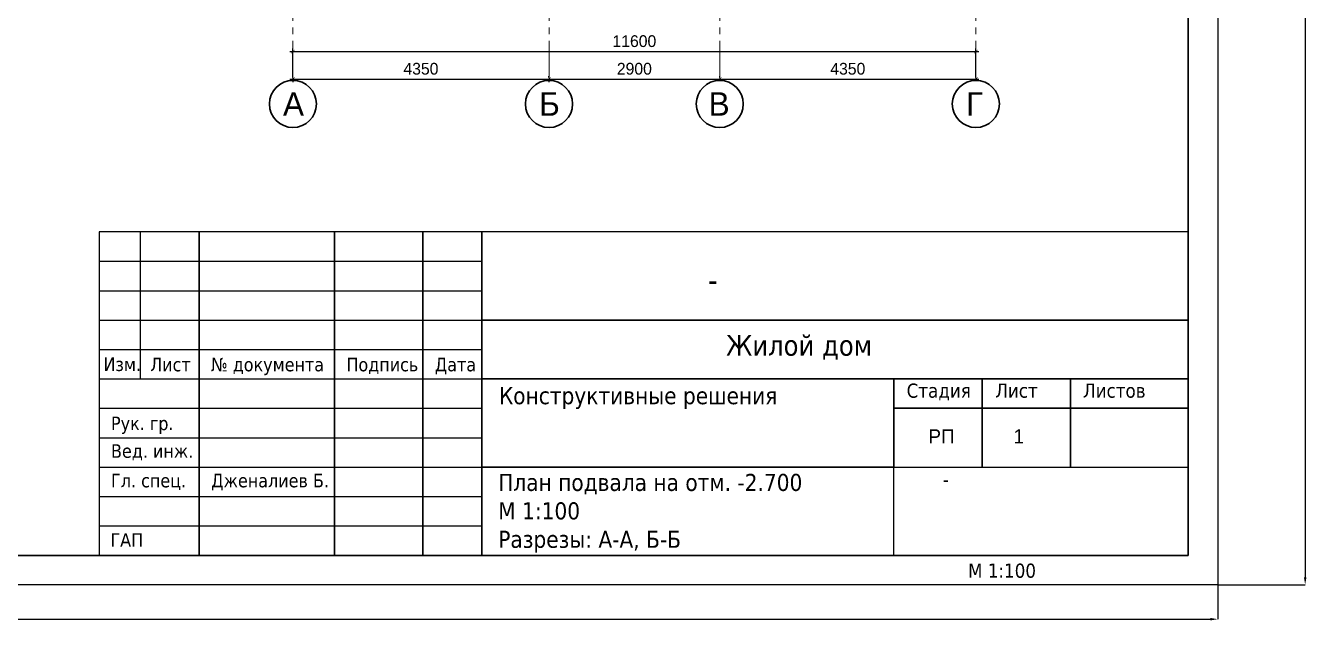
# Model space of a CAD drawing. Header units: millimetres. Extents: x -34189 to 187811, y -74450 to -44144.
# Drawn here: x 32564 to 54317, y -74450 to -64337 of the extents above; entities that cross this region are included whole.
import ezdxf

# ---------------------------------------------------------------- set-up
doc = ezdxf.new("R2010")
doc.units = ezdxf.units.MM
doc.linetypes.add('CENTER2', pattern=[1.125, 0.75, -0.125, 0.125, -0.125])
doc.layers.add('ahsap', color=222, linetype='Continuous', lineweight=13)
doc.layers.add('OLCU', color=7, linetype='Continuous', lineweight=13)
for name, color, linetype in [('AKS', 252, 'CENTER2'), ('Надписи', 211, 'Continuous'), ('Штамп', 222, 'Continuous')]:
    doc.layers.add(name, color=color, linetype=linetype)
doc.styles.add('TR', font='tsimplex.shx', dxfattribs={"width": 0.7})
doc.dimstyles.new('ISO-25', dxfattribs={"dimtxt": 100, "dimasz": 2.5, "dimexe": 1.25, "dimexo": 0.625, "dimtad": 1, "dimdec": 0, "dimtxsty": 'Standard', "dimcen": 2.5, "dimadec": 0, "dimazin": 0, "dimtfac": 1, "dimtdec": 0, "dimtmove": 0, "dimatfit": 3, "dimfxl": 0, "dimarcsym": 0})
doc.dimstyles.get("Standard").update_dxf_attribs({"dimtxt": 125, "dimasz": 60, "dimexe": 50, "dimexo": 50, "dimgap": 30, "dimtad": 1, "dimdec": 0, "dimzin": 0, "dimdsep": 46, "dimtxsty": 'TR', "dimblk": 'ARCHTICK', "dimcen": 90, "dimdle": 50, "dimclrt": 256, "dimadec": 0, "dimazin": 0, "dimtfac": 1, "dimtdec": 0, "dimtofl": 0, "dimtmove": 1, "dimatfit": 3, "dimldrblk": 'ARCHTICK', "dimfxl": 0, "dimtolj": 1, "dimtzin": 0, "dimarcsym": 0})

# ---------------------------------------------------------------- blocks, each defined once
blk = doc.blocks.new('*D79')
at = {"layer": 'ahsap', "color": 0, "lineweight": -2}
for p, q in [((10811, -73845), (10811, -74429)), ((52811, -73845), (52811, -74429)), ((10936, -74429), (52686, -74429))]:
    blk.add_line(p, q, dxfattribs=at)
at = {"layer": 'ahsap', "color": 0}
for points in [[(10936, -74408), (10936, -74450), (10811, -74429)], [(52686, -74408), (52686, -74450), (52811, -74429)]]:
    blk.add_solid(points, dxfattribs=at)
at = {"layer": 'DEFPOINTS', "color": 0}
for p in [(10811, -73844), (52811, -73844), (52811, -74429)]:
    blk.add_point(p, dxfattribs=at)
at = {"layer": 'ahsap', "color": 0, "insert": (31811, -74316), "char_height": 125, "attachment_point": 5}
blk.add_mtext('42000', dxfattribs=at)
blk = doc.blocks.new('*D80')
at = {"layer": 'ahsap', "color": 0, "lineweight": -2}
for p, q in [((52812, -44144), (54296, -44144)), ((54296, -44269), (54296, -73719)), ((52812, -73844), (54296, -73844))]:
    blk.add_line(p, q, dxfattribs=at)
at = {"layer": 'ahsap', "color": 0}
for points in [[(54275, -44269), (54317, -44269), (54296, -44144)], [(54275, -73719), (54317, -73719), (54296, -73844)]]:
    blk.add_solid(points, dxfattribs=at)
at = {"layer": 'DEFPOINTS', "color": 0}
for p in [(52811, -44144), (52811, -73844), (54296, -73844)]:
    blk.add_point(p, dxfattribs=at)
at = {"layer": 'ahsap', "color": 0, "insert": (54183, -58994), "char_height": 125, "attachment_point": 5, "rotation": 90}
blk.add_mtext('29700', dxfattribs=at)
blk = doc.blocks.new('_ArchTick')
at = {"color": 0, "linetype": 'ByBlock', "const_width": 0.15}
blk.add_lwpolyline([(-0.5, -0.5), (0.5, 0.5)], dxfattribs=at)
blk = doc.blocks.new('*D85')
at = {"layer": 'DEFPOINTS', "color": 0}
for p in [(48703, -64778), (37103, -65270), (48703, -65270)]:
    blk.add_point(p, dxfattribs=at)
at = {"layer": 'OLCU', "color": 0, "lineweight": -2}
for p, q in [((37053, -64778), (48753, -64778)), ((37103, -65220), (37103, -64728)), ((48703, -65220), (48703, -64728))]:
    blk.add_line(p, q, dxfattribs=at)
at = {"layer": 'OLCU', "color": 0, "lineweight": -2, "xscale": 60, "yscale": 60, "zscale": 60, "rotation": 180}
blk.add_blockref('_ArchTick', (37103, -64778), dxfattribs=at)
at = {"layer": 'OLCU', "color": 0, "lineweight": -2, "xscale": 60, "yscale": 60, "zscale": 60}
blk.add_blockref('_ArchTick', (48703, -64778), dxfattribs=at)
at = {"layer": 'OLCU', "insert": (42903, -64603), "char_height": 200, "attachment_point": 5}
blk.add_mtext('\\A1;11600', dxfattribs=at)
blk = doc.blocks.new('*D151')
at = {"layer": 'DEFPOINTS', "color": 0}
for p in [(37103, -65220), (41453, -65220), (41453, -65247)]:
    blk.add_point(p, dxfattribs=at)
at = {"layer": 'OLCU', "color": 0, "lineweight": -2}
for p, q in [((37053, -65247), (41503, -65247)), ((37103, -65270), (37103, -65297)), ((41453, -65270), (41453, -65297))]:
    blk.add_line(p, q, dxfattribs=at)
at = {"layer": 'OLCU', "color": 0, "lineweight": -2, "xscale": 60, "yscale": 60, "zscale": 60, "rotation": 180}
blk.add_blockref('_ArchTick', (37103, -65247), dxfattribs=at)
at = {"layer": 'OLCU', "color": 0, "lineweight": -2, "xscale": 60, "yscale": 60, "zscale": 60}
blk.add_blockref('_ArchTick', (41453, -65247), dxfattribs=at)
at = {"layer": 'OLCU', "insert": (39278, -65072), "char_height": 200, "attachment_point": 5}
blk.add_mtext('\\A1;4350', dxfattribs=at)
blk = doc.blocks.new('*D152')
at = {"layer": 'DEFPOINTS', "color": 0}
for p in [(44353, -65247), (41453, -65270), (44353, -65270)]:
    blk.add_point(p, dxfattribs=at)
at = {"layer": 'OLCU', "color": 0, "lineweight": -2}
for p, q in [((41403, -65247), (44403, -65247)), ((41453, -65220), (41453, -65197)), ((44353, -65220), (44353, -65197))]:
    blk.add_line(p, q, dxfattribs=at)
at = {"layer": 'OLCU', "color": 0, "lineweight": -2, "xscale": 60, "yscale": 60, "zscale": 60, "rotation": 180}
blk.add_blockref('_ArchTick', (41453, -65247), dxfattribs=at)
at = {"layer": 'OLCU', "color": 0, "lineweight": -2, "xscale": 60, "yscale": 60, "zscale": 60}
blk.add_blockref('_ArchTick', (44353, -65247), dxfattribs=at)
at = {"layer": 'OLCU', "insert": (42903, -65072), "char_height": 200, "attachment_point": 5}
blk.add_mtext('\\A1;2900', dxfattribs=at)
blk = doc.blocks.new('*D153')
at = {"layer": 'DEFPOINTS', "color": 0}
for p in [(48703, -65247), (44353, -65270), (48703, -65270)]:
    blk.add_point(p, dxfattribs=at)
at = {"layer": 'OLCU', "color": 0, "lineweight": -2}
for p, q in [((44303, -65247), (48753, -65247)), ((44353, -65220), (44353, -65197)), ((48703, -65220), (48703, -65197))]:
    blk.add_line(p, q, dxfattribs=at)
at = {"layer": 'OLCU', "color": 0, "lineweight": -2, "xscale": 60, "yscale": 60, "zscale": 60, "rotation": 180}
blk.add_blockref('_ArchTick', (44353, -65247), dxfattribs=at)
at = {"layer": 'OLCU', "color": 0, "lineweight": -2, "xscale": 60, "yscale": 60, "zscale": 60}
blk.add_blockref('_ArchTick', (48703, -65247), dxfattribs=at)
at = {"layer": 'OLCU', "insert": (46528, -65072), "char_height": 200, "attachment_point": 5}
blk.add_mtext('\\A1;4350', dxfattribs=at)

msp = doc.modelspace()

# ---------------------------------------------------------------- linework, layer by layer
msp.add_line((34511.1, -67843.9), (34511.1, -70343.9))
at = {"lineweight": 30}
for centre in [(37103.2, -65669.9), (41453.2, -65669.9), (44353.2, -65669.9), (48703.2, -65669.9)]:
    msp.add_circle(centre, 400, dxfattribs=at)
at = {"layer": 'AKS', "lineweight": 5, "ltscale": 900}
for p, q in [((37103.2, -65269.9), (37103.2, -46926.9)), ((41453.2, -65269.9), (41453.2, -46926.9)), ((44353.2, -65269.9), (44353.2, -46926.9)), ((48703.2, -65269.9), (48703.2, -46926.9))]:
    msp.add_line(p, q, dxfattribs=at)
at = {"layer": 'Штамп', "color": 0}
for p, q in [((33811.1, -68343.9), (40311.1, -68343.9)), ((33811.1, -68843.9), (40311.1, -68843.9)), ((33811.1, -69343.9), (52311.1, -69343.9)), ((33811.1, -69843.9), (40311.1, -69843.9)), ((33811.1, -70343.9), (52311.1, -70343.9)), ((33811.1, -70843.9), (40311.1, -70843.9)), ((33811.1, -71343.9), (40311.1, -71343.9)), ((33811.1, -71843.9), (52311.1, -71843.9)), ((33811.1, -72343.9), (40311.1, -72343.9)), ((33811.1, -72843.9), (40311.1, -72843.9))]:
    msp.add_line(p, q, dxfattribs=at)
for points in [[(52811.1, -73843.9), (10811.1, -73843.9), (10811.1, -44143.9), (52811.1, -44143.9)], [(33811.1, -73343.9), (35511.1, -73343.9), (35511.1, -67843.9), (33811.1, -67843.9)], [(35511.1, -73343.9), (37811.1, -73343.9), (37811.1, -67843.9), (35511.1, -67843.9)], [(37811.1, -73343.9), (39311.1, -73343.9), (39311.1, -67843.9), (37811.1, -67843.9)], [(39311.1, -73343.9), (40311.1, -73343.9), (40311.1, -67843.9), (39311.1, -67843.9)], [(40311.1, -69343.9), (52311.1, -69343.9), (52311.1, -67843.9), (40311.1, -67843.9)], [(40311.1, -70343.9), (52311.1, -70343.9), (52311.1, -69343.9), (40311.1, -69343.9)], [(40311.1, -71843.9), (47311.1, -71843.9), (47311.1, -70343.9), (40311.1, -70343.9)], [(47311.1, -70843.9), (48811.1, -70843.9), (48811.1, -70343.9), (47311.1, -70343.9)], [(48811.1, -70843.9), (50311.1, -70843.9), (50311.1, -70343.9), (48811.1, -70343.9)], [(50311.1, -70843.9), (52311.1, -70843.9), (52311.1, -70343.9), (50311.1, -70343.9)], [(47311.1, -71843.9), (48811.1, -71843.9), (48811.1, -70843.9), (47311.1, -70843.9)], [(48811.1, -71843.9), (50311.1, -71843.9), (50311.1, -70843.9), (48811.1, -70843.9)], [(50311.1, -71843.9), (52311.1, -71843.9), (52311.1, -70843.9), (50311.1, -70843.9)], [(40311.1, -73343.9), (47311.1, -73343.9), (47311.1, -71843.9), (40311.1, -71843.9)]]:
    msp.add_lwpolyline(points, close=True, dxfattribs=at)
at = {"layer": 'Штамп', "color": 0, "lineweight": 30}
msp.add_lwpolyline([(52311.1, -73343.9), (12811.1, -73343.9), (12811.1, -44643.9), (52311.1, -44643.9)], close=True, dxfattribs=at)

# ---------------------------------------------------------------- texts
at = {"char_height": 400}
for s, insert, attachment_point in [('А', (36935.5, -65469.8), 1), ('Б', (41285.5, -65469.8), 1), ('В', (44521, -65469.8), 3), ('Г', (48535.5, -65469.8), 1)]:
    msp.add_mtext_dynamic_manual_height_columns(s, width=211.974, gutter_width=12.5, heights=[0], dxfattribs=dict(at, insert=insert, attachment_point=attachment_point))
at = {"layer": 'Надписи', "color": 0, "ltscale": 0.5}
for s, height, p in [('РП', 240.85, (47896.4, -71441.7)), ('1', 240.9, (49341.5, -71441.7))]:
    msp.add_text(s, height=height, dxfattribs=at).set_placement(p)
at = {"layer": 'Надписи', "color": 0, "ltscale": 0.5, "attachment_point": 1}
for s, insert, char_height, width in [('{\\fTahoma|b0|i0|c204|p32;-}', (44151.7, -68466.9), 384.402, 4592.665), ('{\\fTahoma|b0|i0|c204|p32;\\W9.5914;   \\W1;Жилой дом}', (40684.7, -69599.4), 350, 11114.942), ('{\\fTahoma|b0|i0|c204|p32;Изм.}', (33885.9, -69979.7), 230, 699.489), ('{\\fTahoma|b0|i0|c204|p32;Лист}', (34680, -69984.7), 230, 716.171), ('{\\fTahoma|b0|i0|c204|p32;№ документа}', (35712.8, -69984.7), 230, 1994.841), ('{\\fTahoma|b0|i0|c204|p32;Подпись}', (38012.8, -69984.7), 230, 1261.74), ('{\\fTahoma|b0|i0|c204|p32;Дата}', (39512.8, -69984.7), 230, 762.824), ('{\\fTahoma|b0|i0|c204|p32;Стадия}', (47527.4, -70422.7), 240.853, 6469.464), ('{\\fTahoma|b0|i0|c204|p32;Лист}', (49033.6, -70422.7), 240.853, 6469.464), ('{\\fTahoma|b0|i0|c204|p32;Листов}', (50524.5, -70422.7), 240.853, 6469.464), ('{\\fTahoma|b0|i0|c204|p32;Конструктивные решения}', (40602.5, -70484.1), 290, 6469.464), ('{\\fTahoma|b0|i0|c204|p32;Рук. гр.}', (34014.1, -70984.7), 230, 1434.854), ('{\\fTahoma|b0|i0|c204|p32;Вед. инж.}', (34014.1, -71455.3), 230, 1434.854), ('{\\fTahoma|b0|i0|c204|p32;Гл. спец.}', (34014.1, -71957.3), 230, 1434.854), ('{\\fTahoma|b0|i0|c204|p32;Дженалиев Б.}', (35714.1, -71957.3), 230, 1997.09), ('{\\fTahoma|b0|i0|c204|p32;План подвала на отм. -2.700\\PМ 1:100\\PРазрезы: А-А, Б-Б}', (40591.1, -71958.6), 290, 5921.414), ('{\\fTahoma|b0|i0|c204|p32;   -}', (47872.1, -71931.9), 240.853, 4340.302), ('{\\fTahoma|b0|i0|c204|p32;ГАП}', (34004.2, -72966.5), 230, 1444.708), ('{\\fTahoma|b0|i0|c204|p32;М 1:100}', (48569.9, -73483.7), 240.853, 6469.464)]:
    msp.add_mtext(s, dxfattribs=dict(at, insert=insert, char_height=char_height, width=width))

# ---------------------------------------------------------------- dimensions: what is measured, and where the dimension line sits
at = {"layer": 'ahsap', "color": 0}
dim = msp.add_linear_dim(base=(54295.8, -73843.9), p1=(52811.1, -44143.9), p2=(52811.1, -73843.9), angle=90, dimstyle='ISO-25', override={"dimtxt": 125, "dimasz": 125, "dimexe": 0.25, "dimgap": 50, "dimdec": 0, "dimdle": 0.25, "dimfxl": 0.25}, dxfattribs=at)
dim.commit()
dim.dimension.update_dxf_attribs({"geometry": '*D80', "text_midpoint": (54183.3, -58993.9)})
dim = msp.add_linear_dim(base=(52811.1, -74428.9), p1=(10811.1, -73843.9), p2=(52811.1, -73843.9), dimstyle='ISO-25', override={"dimtxt": 125, "dimasz": 125, "dimexe": 0.25, "dimgap": 50, "dimdle": 0.25, "dimfxl": 0.25}, dxfattribs=at)
dim.commit()
dim.dimension.update_dxf_attribs({"geometry": '*D79', "text_midpoint": (31811.1, -74428.9), "dimtype": 160})
at = {"layer": 'OLCU'}
for base, p1, p2, picture, middle in [((48703.2, -64778), (37103.2, -65269.9), (48703.2, -65269.9), '*D85', (42903.2, -64603)), ((41453.2, -65247.3), (37103.2, -65219.9), (41453.2, -65219.9), '*D151', (39278.2, -65072.3)), ((44353.2, -65247.3), (41453.2, -65269.9), (44353.2, -65269.9), '*D152', (42903.2, -65072.3)), ((48703.2, -65247.3), (44353.2, -65269.9), (48703.2, -65269.9), '*D153', (46528.2, -65072.3))]:
    dim = msp.add_linear_dim(base=base, p1=p1, p2=p2, dimstyle='Standard', override={"dimtxt": 200, "dimgap": 75, "dimtxsty": 'Standard', "dimtofl": 1, "dimtmove": 0}, dxfattribs=at)
    dim.commit()
    dim.dimension.update_dxf_attribs({"geometry": picture, "text_midpoint": middle})

doc.saveas('drawing.dxf')
